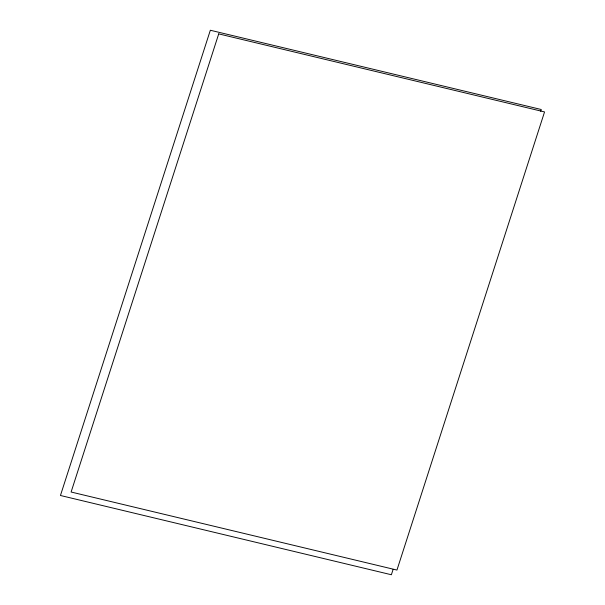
<?xml version="1.0" encoding="UTF-8"?>
<svg xmlns="http://www.w3.org/2000/svg" width="605" height="605" viewBox="0 0 605 605"><rect width="100%" height="100%" fill="white"/><g stroke="black" fill="none" stroke-linecap="round" stroke-linejoin="round"><path stroke-width="0.91" d="M393.114 569.358L391.374 574.75L60.447 495.487L210.336 30.25L541.263 109.513L540.688 111.305M218.715 33.88L71.11 492.024L396.956 570.061L544.553 111.925L218.715 33.88"/></g></svg>
